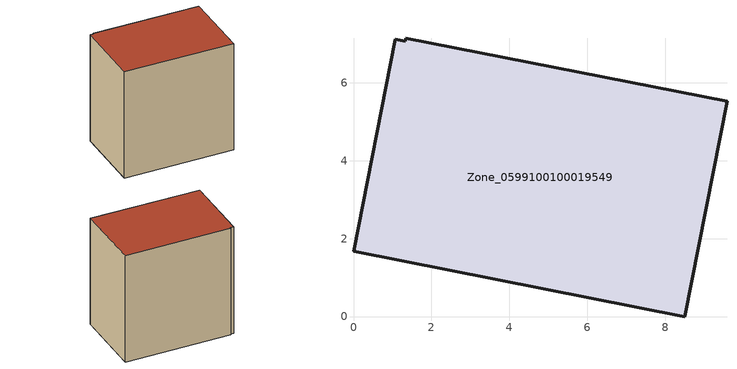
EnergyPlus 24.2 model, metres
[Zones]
Zone_0599100100019549
 floor ground (C_G): 1.34,7.13 9.58,5.53 8.5,0 0,1.68 1.07,7.11 1.33,7.06 z0
 wall outside (C_F): 8.5,0 9.58,5.53 1.34,7.13 1.33,7.06 1.07,7.11 0,1.68 8.5,0 z0:8.95
 roof outside (C_R): 9.58,5.53 1.34,7.13 1.33,7.06 1.07,7.11 0,1.68 8.5,0 z8.95
[BUILDING]
Pand.0599100100019549: North Axis=0; Terrain=City; Loads Convergence Tolerance Value=0.04; Temperature Convergence Tolerance Value=0.4; Solar Distribution=FullExterior; Maximum Number of Warmup Days=25; Minimum Number of Warmup Days=1
[Site:Location]
Rotterdam.The.Hague.AP_ZH_NLD Design_Conditions: Latitude=51.96; Longitude=4.45; Time Zone=1; Elevation=-4.5
[SITE:GROUNDTEMPERATURE:BUILDINGSURFACE]
18, 18, 18, 18, 18, 18, 18, 18, 18, 18, 18, 18
[MATERIAL] Thermal Absorptance=0.9; Solar Absorptance=0.7; Visible Absorptance=0.7
Name | Roughness | Thickness | Conductivity | Density | Specific Heat
G.TC.2015-2018 | MediumSmooth | 0.15 | 0.0428571 | 540 | 1210
F.TC.2015-2018 | Rough | 0.3 | 0.0666667 | 1920 | 840
R.TC.2015-2018 | MediumRough | 0.2 | 0.0333333 | 1500 | 1000
[CONSTRUCTION]
C_G: G.TC.2015-2018
C_F: F.TC.2015-2018
C_R: R.TC.2015-2018
[ZONE]
Zone_0599100100019549: Type=1; Multiplier=1; Ceiling Height=Autocalculate; Volume=Autocalculate; Floor Area=autocalculate; Part of Total Floor Area=Yes
[ZONEINFILTRATION:DESIGNFLOWRATE]
Infil_Zone_0599100100019549: Zone or ZoneList or Space or SpaceList=Zone_0599100100019549; Schedule=AlwaysOn; Design Flow Rate Calculation Method=Flow/Area; Flow Rate per Floor Area=0.0015; Constant Term Coefficient=1; Temperature Term Coefficient=0; Velocity Term Coefficient=0; Velocity Squared Term Coefficient=0
[HVACTEMPLATE:ZONE:IDEALLOADSAIRSYSTEM]
Zone_0599100100019549: Maximum Heating Supply Air Temperature=50; Minimum Cooling Supply Air Temperature=13; Maximum Heating Supply Air Humidity Ratio=0.0156; Minimum Cooling Supply Air Humidity Ratio=0.0077; Heating Limit=NoLimit; Cooling Limit=NoLimit; Dehumidification Control Type=ConstantSensibleHeatRatio; Cooling Sensible Heat Ratio=0.7; Dehumidification Setpoint=60; Humidification Control Type=None; Humidification Setpoint=30; Outdoor Air Method=None; Outdoor Air Flow Rate per Person=0.00944; Outdoor Air Flow Rate per Zone Floor Area=0; Outdoor Air Flow Rate per Zone=0; Demand Controlled Ventilation Type=None; Outdoor Air Economizer Type=NoEconomizer; Heat Recovery Type=None; Sensible Heat Recovery Effectiveness=0.7; Latent Heat Recovery Effectiveness=0.65
[ZONECONTROL:THERMOSTAT]
ThermostatControl_Zone_0599100100019549: Zone or ZoneList=Zone_0599100100019549; Control Type Schedule=DualSetpointControlType; Control 1=Thermostat_Zone_0599100100019549; Temperature Difference Between Cutout And Setpoint=0
[THERMOSTATSETPOINT:DUALSETPOINT]
Thermostat_Zone_0599100100019549: Heating Setpoint Temperature Schedule=HeatingSetpoint_Zone_0599100100019549; Cooling Setpoint Temperature Schedule=CoolingSetpoint_Zone_0599100100019549
[SCHEDULE:COMPACT]
HeatingSetpoint_Zone_0599100100019549: Through: 12/31, For: AllDays, Until: 24:00, 21
CoolingSetpoint_Zone_0599100100019549: Through: 12/31, For: AllDays, Until: 24:00, 24
DualSetpointControlType: Through: 12/31, For: AllDays, Until: 24:00, 4
AlwaysOn: Through: 12/31, For: AllDays, Until: 24:00, 1
